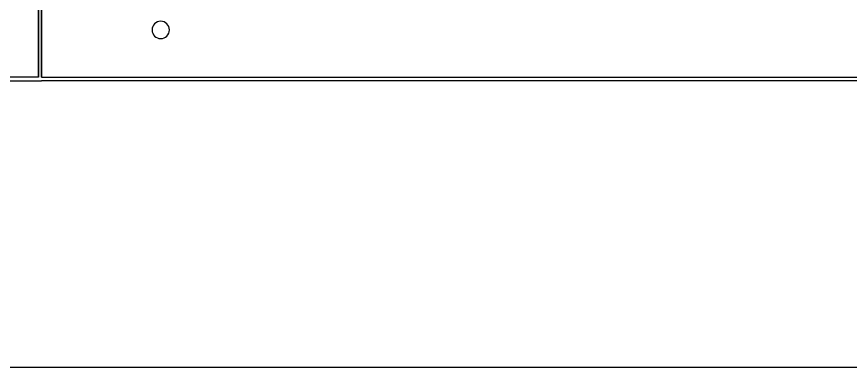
# Model space of a CAD drawing. Header units: millimetres. Extents: x 0 to 504600, y 0 to 118800.
# Drawn here: x 430937.9 to 431227.9, y 45578.4 to 45700.4 of the extents above; entities that cross this region are included whole.
import ezdxf

# ---------------------------------------------------------------- set-up
doc = ezdxf.new("R2010")
doc.units = ezdxf.units.MM
doc.header["$LTSCALE"] = 200
doc.layers.add('LG-AIRCON', color=240, linetype='Continuous')

# ---------------------------------------------------------------- blocks, each defined once
blk = doc.blocks.new('UXC')
at = {"layer": 'LG-AIRCON', "color": 0}
for p, q in [((-390.35, 762), (391.35, 762)), ((390.35, 760.7), (-390.35, 760.7)), ((390.35, 760.7), (390.35, 733)), ((390.35, 733), (390.35, 760.7)), ((1168.46, 762), (391.35, 762)), ((391.35, 733), (391.35, 760.7)), ((391.35, 760.7), (391.35, 733)), ((391.35, 760.7), (1168.46, 760.7))]:
    blk.add_line(p, q, dxfattribs=at)
blk.add_circle((432.85, 744.3), 3, dxfattribs=at)
blk = doc.blocks.new('UXB+UXC')
at = {"layer": 'LG-AIRCON', "color": 0}
blk.add_blockref('UXC', (0, 0), dxfattribs=at)

msp = doc.modelspace()

# ---------------------------------------------------------------- linework, layer by layer
at = {"layer": 'LG-AIRCON', "color": 8}
msp.add_lwpolyline([(430024.22, 45578.42), (433104.22, 45578.42), (433104.22, 46538.42), (430024.22, 46538.42)], close=True, dxfattribs=at)

# ---------------------------------------------------------------- block references
at = {"layer": 'LG-AIRCON', "color": 142, "xscale": -1, "rotation": 180}
msp.add_blockref('UXB+UXC', (430555.17, 46440.12), dxfattribs=at)

doc.saveas('drawing.dxf')
